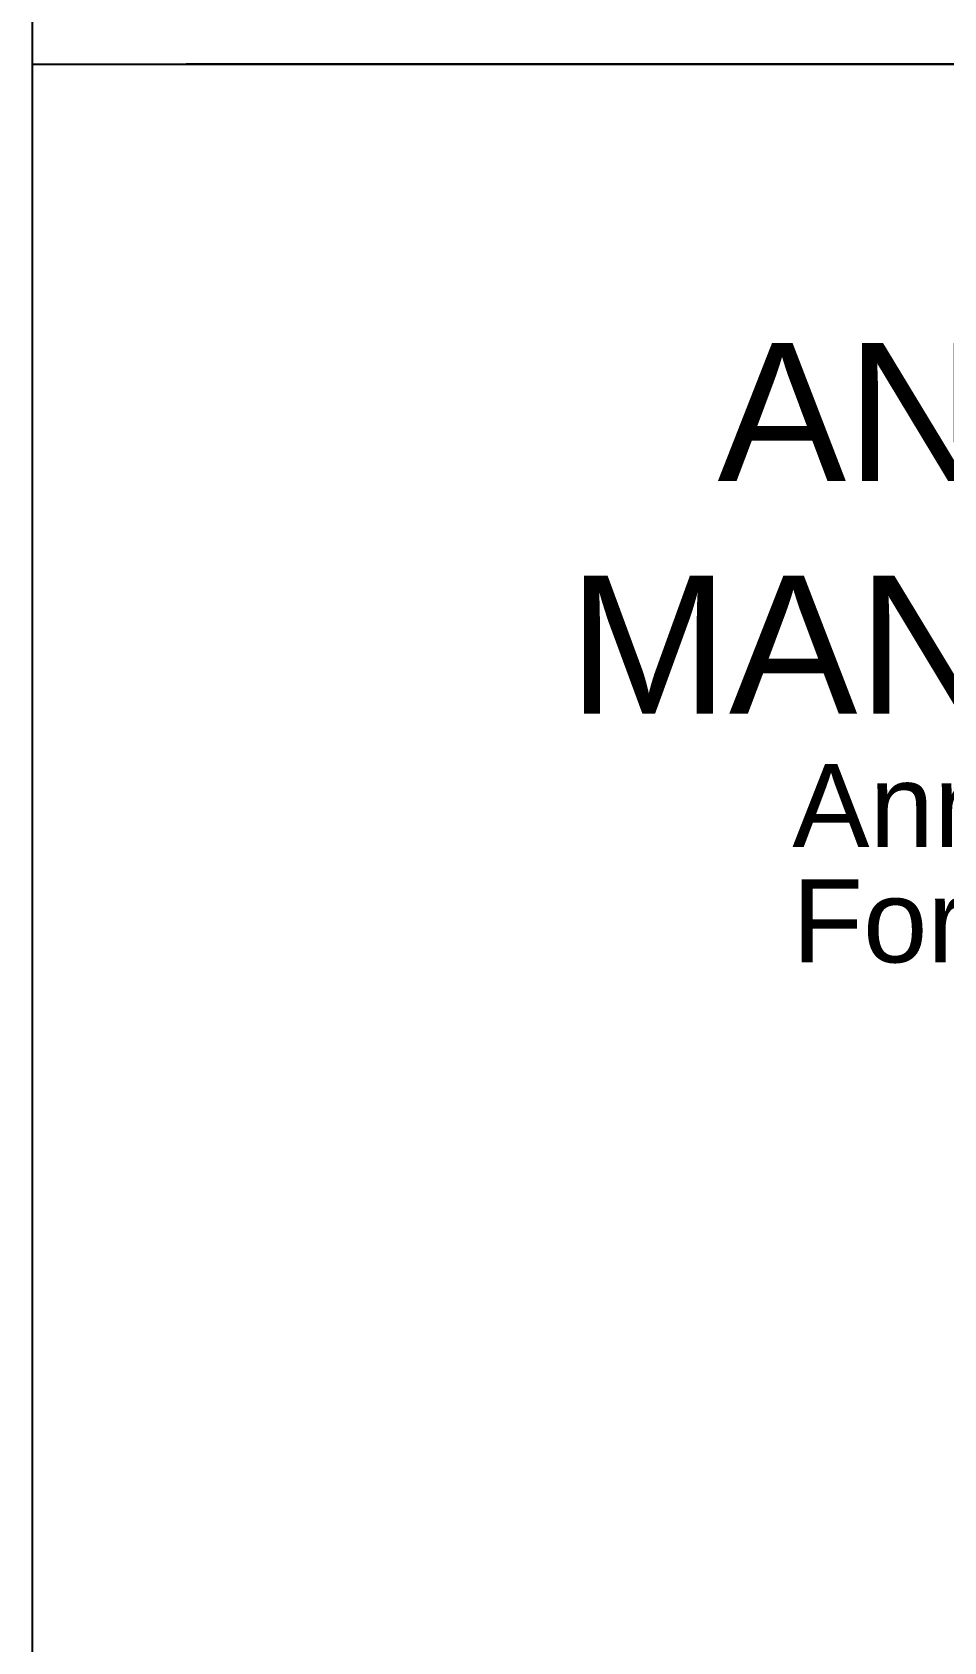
# Paper-space layout 'ldTemplatePARS001R3OrderA3BWPP03 (2)' of a CAD drawing. Header units: millimetres. Extents: x 302 to 722, y -383 to -86.
# Drawn here: x 469.8 to 502.8, y -272.2 to -214 of the extents above; entities that cross this region are included whole.
import ezdxf

# ---------------------------------------------------------------- set-up
doc = ezdxf.new("R2010")
doc.units = ezdxf.units.MM
doc.styles.add('LD', font='ARIALUNI.TTF')
doc.styles.get("Standard").update_dxf_attribs({"font": 'ARIALUNI.TTF'})

psp = doc.layouts.new('ldTemplatePARS001R3OrderA3BWPP03 (2)')

# ---------------------------------------------------------------- linework, layer by layer
psp.add_line((469.786, -157.575), (469.786, -302.975))
at = {"color": 7}
for p, q in [((469.786, -215.176), (554.193, -215.176)), ((554.193, -215.176), (475.359, -215.176))]:
    psp.add_line(p, q, dxfattribs=at)

# ---------------------------------------------------------------- texts
at = {"color": 7, "style": 'LD'}
for s, p in [('ANNEAU DE', (494.59, -230.255)), ('MANUTENTION', (489.182, -238.673))]:
    psp.add_text(s, height=5, dxfattribs=at).set_placement(p)
at = {"color": 7}
for s, p in [('Anneau de manutention ', (497.297, -243.491)), ('Force : 15000 N.', (497.297, -247.666))]:
    psp.add_text(s, height=3, dxfattribs=at).set_placement(p)

doc.saveas('drawing.dxf')
